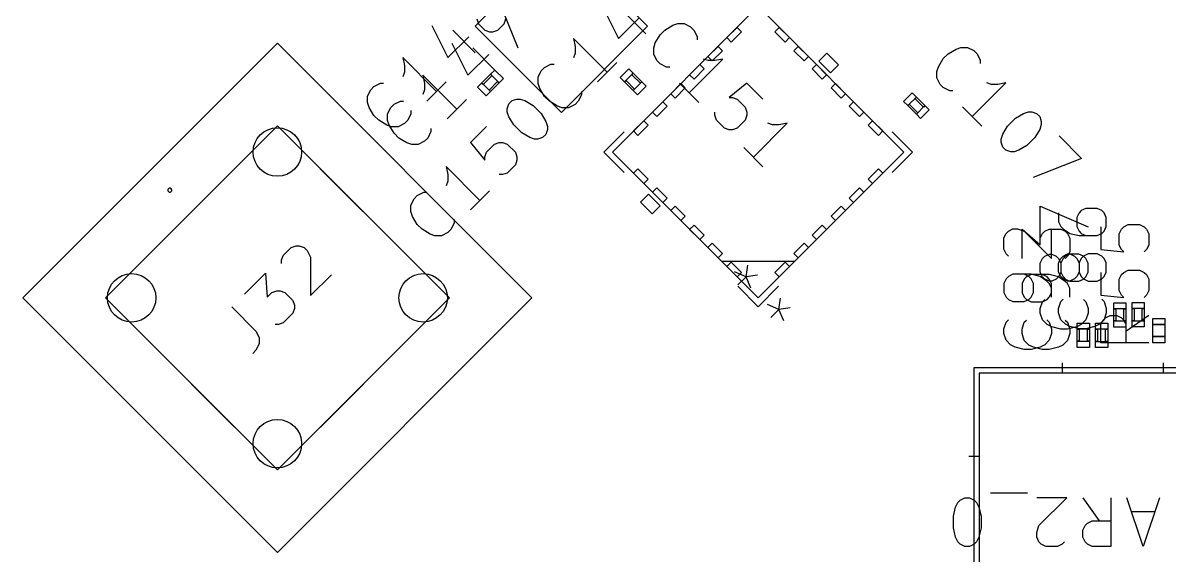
# Model space of a CAD drawing. Header units: millimetres. Extents: x -1 to 260, y -56 to 300.
# Drawn here: x 198.88 to 227.13, y 217.07 to 230.18 of the extents above; entities that cross this region are included whole.
import ezdxf

# ---------------------------------------------------------------- set-up
doc = ezdxf.new("R2010")
doc.units = ezdxf.units.MM
for name, color, linetype, true_color in [('Edge.Cuts', 254, 'CONTINUOUS', 0xd0d2cd), ('F.Fab', 9, 'CONTINUOUS', 0xafafaf), ('F.Silkscreen', 41, 'CONTINUOUS', 0xf2eda1)]:
    doc.layers.add(name, color=color, linetype=linetype, true_color=true_color)

msp = doc.modelspace()

# ---------------------------------------------------------------- linework, layer by layer
at = {"layer": 'Edge.Cuts'}
for centre in [(205.15, 227.002102), (201.557898, 223.41), (208.742102, 223.41), (205.15, 219.817898)]:
    msp.add_circle(centre, 0.5969, dxfattribs=at)
at = {"layer": 'F.Fab', "linetype": 'CONTINUOUS'}
for p, q in [((212.15, 232.22132), (210.02868, 230.1)), ((212.15, 232.22132), (214.27132, 230.1)), ((217, 230.592102), (213.407898, 227)), ((220.592102, 227), (217, 230.592102)), ((210.02868, 230.1), (212.15, 227.97868)), ((214.27132, 230.1), (212.15, 227.97868)), ((216.227698, 229.8198), (216.479145, 230.071248)), ((216.586908, 229.963485), (216.335461, 229.712037)), ((216.479145, 230.071248), (216.586908, 229.963485)), ((217.413092, 229.963485), (217.520855, 230.071248)), ((217.664539, 229.712037), (217.413092, 229.963485)), ((217.520855, 230.071248), (217.772302, 229.8198)), ((198.877963, 223.41), (205.15, 229.682037)), ((205.15, 229.682037), (211.422037, 223.41)), ((216.335461, 229.712037), (216.227698, 229.8198)), ((217.772302, 229.8198), (217.664539, 229.712037)), ((215.760725, 229.352827), (216.012172, 229.604274)), ((216.119935, 229.496511), (215.868488, 229.245064)), ((216.012172, 229.604274), (216.119935, 229.496511)), ((217.880065, 229.496511), (217.987828, 229.604274)), ((218.131512, 229.245064), (217.880065, 229.496511)), ((217.987828, 229.604274), (218.239275, 229.352827)), ((215.311712, 228.903814), (215.563159, 229.155261)), ((215.563159, 229.155261), (215.670922, 229.047498)), ((215.868488, 229.245064), (215.760725, 229.352827)), ((218.239275, 229.352827), (218.131512, 229.245064)), ((218.329078, 229.047498), (218.436841, 229.155261)), ((218.436841, 229.155261), (218.688288, 228.903814)), ((210.189677, 228.704328), (210.401809, 228.91646)), ((210.437164, 228.881105), (210.225032, 228.668973)), ((210.401809, 228.91646), (210.507875, 229.022526)), ((210.401809, 228.91646), (210.437164, 228.881105)), ((210.613941, 228.704328), (210.401809, 228.91646)), ((210.507875, 229.022526), (210.720007, 228.810394)), ((213.601802, 228.836066), (213.813934, 229.048198)), ((213.707868, 228.73), (213.601802, 228.836066)), ((213.92, 228.942132), (213.707868, 228.73)), ((213.813934, 229.048198), (213.92, 228.942132)), ((213.884645, 228.906777), (213.92, 228.942132)), ((214.096777, 228.694645), (213.884645, 228.906777)), ((213.92, 228.942132), (214.132132, 228.73)), ((215.419475, 228.796051), (215.311712, 228.903814)), ((215.670922, 229.047498), (215.419475, 228.796051)), ((218.580525, 228.796051), (218.329078, 229.047498)), ((218.688288, 228.903814), (218.580525, 228.796051)), ((210.083611, 228.598262), (210.189677, 228.704328)), ((210.295743, 228.38613), (210.083611, 228.598262)), ((210.189677, 228.704328), (210.401809, 228.492196)), ((210.225032, 228.668973), (210.189677, 228.704328)), ((210.366454, 228.527551), (210.578586, 228.739683)), ((210.613941, 228.704328), (210.401809, 228.492196)), ((210.578586, 228.739683), (210.613941, 228.704328)), ((210.720007, 228.810394), (210.613941, 228.704328)), ((213.707868, 228.73), (213.743223, 228.765355)), ((213.92, 228.517868), (213.707868, 228.73)), ((213.743223, 228.765355), (213.955355, 228.553223)), ((213.92, 228.517868), (214.132132, 228.73)), ((213.955355, 228.553223), (213.92, 228.517868)), ((214.238198, 228.623934), (214.026066, 228.411802)), ((214.132132, 228.73), (214.096777, 228.694645)), ((214.132132, 228.73), (214.238198, 228.623934)), ((214.844739, 228.436841), (215.096186, 228.688288)), ((215.203949, 228.580525), (214.952502, 228.329078)), ((215.096186, 228.688288), (215.203949, 228.580525)), ((218.796051, 228.580525), (218.903814, 228.688288)), ((219.047498, 228.329078), (218.796051, 228.580525)), ((218.903814, 228.688288), (219.155261, 228.436841)), ((210.401809, 228.492196), (210.295743, 228.38613)), ((210.401809, 228.492196), (210.366454, 228.527551)), ((214.026066, 228.411802), (213.92, 228.517868)), ((214.952502, 228.329078), (214.844739, 228.436841)), ((219.155261, 228.436841), (219.047498, 228.329078)), ((220.581383, 228.250322), (220.793515, 228.462454)), ((220.899581, 228.356388), (220.687449, 228.144256)), ((220.793515, 228.462454), (220.899581, 228.356388)), ((220.864226, 228.321033), (220.899581, 228.356388)), ((221.076358, 228.108901), (220.864226, 228.321033)), ((220.899581, 228.356388), (221.111713, 228.144256)), ((214.395726, 227.987828), (214.647173, 228.239275)), ((214.503489, 227.880065), (214.395726, 227.987828)), ((214.754936, 228.131512), (214.503489, 227.880065)), ((214.647173, 228.239275), (214.754936, 228.131512)), ((219.245064, 228.131512), (219.352827, 228.239275)), ((219.496511, 227.880065), (219.245064, 228.131512)), ((219.352827, 228.239275), (219.604274, 227.987828)), ((219.604274, 227.987828), (219.496511, 227.880065)), ((220.687449, 228.144256), (220.581383, 228.250322)), ((220.687449, 228.144256), (220.722804, 228.179611)), ((220.899581, 227.932124), (220.687449, 228.144256)), ((220.722804, 228.179611), (220.934936, 227.967479)), ((220.899581, 227.932124), (221.111713, 228.144256)), ((221.217779, 228.03819), (221.005647, 227.826058)), ((221.111713, 228.144256), (221.076358, 228.108901)), ((221.111713, 228.144256), (221.217779, 228.03819)), ((213.928752, 227.520855), (214.1802, 227.772302)), ((214.1802, 227.772302), (214.287963, 227.664539)), ((219.712037, 227.664539), (219.8198, 227.772302)), ((219.8198, 227.772302), (220.071248, 227.520855)), ((220.934936, 227.967479), (220.899581, 227.932124)), ((221.005647, 227.826058), (220.899581, 227.932124)), ((200.911602, 223.41), (205.15, 227.648398)), ((205.15, 227.648398), (209.388398, 223.41)), ((214.036515, 227.413092), (213.928752, 227.520855)), ((214.287963, 227.664539), (214.036515, 227.413092)), ((219.963485, 227.413092), (219.712037, 227.664539)), ((220.071248, 227.520855), (219.963485, 227.413092)), ((213.407898, 227), (217, 223.407898)), ((217, 223.407898), (220.592102, 227)), ((213.928752, 226.479145), (214.036515, 226.586908)), ((214.036515, 226.586908), (214.287963, 226.335461)), ((219.712037, 226.335461), (219.963485, 226.586908)), ((219.963485, 226.586908), (220.071248, 226.479145)), ((214.1802, 226.227698), (213.928752, 226.479145)), ((214.287963, 226.335461), (214.1802, 226.227698)), ((219.8198, 226.227698), (219.712037, 226.335461)), ((220.071248, 226.479145), (219.8198, 226.227698)), ((214.395726, 226.012172), (214.503489, 226.119935)), ((214.647173, 225.760725), (214.395726, 226.012172)), ((214.503489, 226.119935), (214.754936, 225.868488)), ((219.245064, 225.868488), (219.496511, 226.119935)), ((219.604274, 226.012172), (219.352827, 225.760725)), ((219.496511, 226.119935), (219.604274, 226.012172)), ((214.754936, 225.868488), (214.647173, 225.760725)), ((219.352827, 225.760725), (219.245064, 225.868488)), ((214.844739, 225.563159), (214.952502, 225.670922)), ((215.096186, 225.311712), (214.844739, 225.563159)), ((214.952502, 225.670922), (215.203949, 225.419475)), ((218.796051, 225.419475), (219.047498, 225.670922)), ((219.155261, 225.563159), (218.903814, 225.311712)), ((219.047498, 225.670922), (219.155261, 225.563159)), ((215.203949, 225.419475), (215.096186, 225.311712)), ((215.311712, 225.096186), (215.419475, 225.203949)), ((215.419475, 225.203949), (215.670922, 224.952502)), ((218.329078, 224.952502), (218.580525, 225.203949)), ((218.580525, 225.203949), (218.688288, 225.096186)), ((218.903814, 225.311712), (218.796051, 225.419475)), ((215.563159, 224.844739), (215.311712, 225.096186)), ((215.670922, 224.952502), (215.563159, 224.844739)), ((218.436841, 224.844739), (218.329078, 224.952502)), ((218.688288, 225.096186), (218.436841, 224.844739)), ((215.760725, 224.647173), (215.868488, 224.754936)), ((216.012172, 224.395726), (215.760725, 224.647173)), ((215.868488, 224.754936), (216.119935, 224.503489)), ((217.880065, 224.503489), (218.131512, 224.754936)), ((218.239275, 224.647173), (217.987828, 224.395726)), ((218.131512, 224.754936), (218.239275, 224.647173)), ((216.119935, 224.503489), (216.012172, 224.395726)), ((217.987828, 224.395726), (217.880065, 224.503489)), ((217.898026, 224.305923), (216.101974, 224.305923)), ((216.227698, 224.1802), (216.335461, 224.287963)), ((216.479145, 223.928752), (216.227698, 224.1802)), ((216.335461, 224.287963), (216.586908, 224.036515)), ((216.701929, 223.931643), (216.420548, 224.052235)), ((216.586908, 224.036515), (216.479145, 223.928752)), ((216.701929, 223.931643), (216.742126, 224.213025)), ((217.413092, 224.036515), (217.664539, 224.287963)), ((217.520855, 223.928752), (217.413092, 224.036515)), ((217.772302, 224.1802), (217.520855, 223.928752)), ((217.664539, 224.287963), (217.772302, 224.1802)), ((216.500942, 223.730657), (216.701929, 223.931643)), ((216.98331, 223.971841), (216.701929, 223.931643)), ((216.822521, 223.650262), (216.701929, 223.931643)), ((205.15, 217.137963), (198.877963, 223.41)), ((205.15, 219.171602), (200.911602, 223.41)), ((209.388398, 223.41), (205.15, 219.171602)), ((211.422037, 223.41), (205.15, 217.137963)), ((225.765, 223.14), (225.765, 223.29)), ((225.765, 223.29), (226.065, 223.29)), ((226.065, 223.29), (226.065, 223.14)), ((226.215, 223.145), (226.215, 223.295)), ((226.215, 223.295), (226.515, 223.295)), ((226.515, 223.295), (226.515, 223.145)), ((225.765, 222.84), (225.765, 223.14)), ((225.765, 223.14), (225.815, 223.14)), ((226.065, 223.14), (225.765, 223.14)), ((225.815, 223.14), (225.815, 222.84)), ((226.015, 222.84), (226.015, 223.14)), ((226.015, 223.14), (226.065, 223.14)), ((226.065, 223.14), (226.065, 222.84)), ((226.215, 222.845), (226.215, 223.145)), ((226.215, 223.145), (226.265, 223.145)), ((226.515, 223.145), (226.215, 223.145)), ((226.265, 223.145), (226.265, 222.845)), ((226.465, 222.845), (226.465, 223.145)), ((226.465, 223.145), (226.515, 223.145)), ((226.515, 223.145), (226.515, 222.845)), ((226.725, 222.755), (226.725, 222.905)), ((226.725, 222.905), (227.025, 222.905)), ((227.025, 222.905), (227.025, 222.755)), ((224.865, 222.64), (224.865, 222.79)), ((224.865, 222.79), (225.165, 222.79)), ((224.865, 222.34), (224.865, 222.64)), ((224.865, 222.64), (224.915, 222.64)), ((225.165, 222.64), (224.865, 222.64)), ((224.915, 222.64), (224.915, 222.34)), ((225.115, 222.34), (225.115, 222.64)), ((225.115, 222.64), (225.165, 222.64)), ((225.165, 222.79), (225.165, 222.64)), ((225.165, 222.64), (225.165, 222.34)), ((225.315, 222.635), (225.315, 222.785)), ((225.315, 222.785), (225.615, 222.785)), ((225.315, 222.335), (225.315, 222.635)), ((225.315, 222.635), (225.365, 222.635)), ((225.615, 222.635), (225.315, 222.635)), ((225.365, 222.635), (225.365, 222.335)), ((225.565, 222.335), (225.565, 222.635)), ((225.565, 222.635), (225.615, 222.635)), ((225.615, 222.785), (225.615, 222.635)), ((225.615, 222.635), (225.615, 222.335)), ((225.815, 222.84), (225.765, 222.84)), ((225.765, 222.69), (225.765, 222.84)), ((225.765, 222.84), (226.065, 222.84)), ((226.065, 222.69), (225.765, 222.69)), ((226.065, 222.84), (226.015, 222.84)), ((226.065, 222.84), (226.065, 222.69)), ((226.265, 222.845), (226.215, 222.845)), ((226.215, 222.695), (226.215, 222.845)), ((226.215, 222.845), (226.515, 222.845)), ((226.515, 222.695), (226.215, 222.695)), ((226.515, 222.845), (226.465, 222.845)), ((226.515, 222.845), (226.515, 222.695)), ((227.025, 222.755), (226.725, 222.755)), ((224.915, 222.34), (224.865, 222.34)), ((224.865, 222.19), (224.865, 222.34)), ((224.865, 222.34), (225.165, 222.34)), ((225.165, 222.34), (225.115, 222.34)), ((225.165, 222.34), (225.165, 222.19)), ((225.365, 222.335), (225.315, 222.335)), ((225.315, 222.185), (225.315, 222.335)), ((225.315, 222.335), (225.615, 222.335)), ((225.615, 222.335), (225.565, 222.335)), ((225.615, 222.335), (225.615, 222.185)), ((226.725, 222.305), (226.725, 222.455)), ((226.725, 222.455), (227.025, 222.455)), ((227.025, 222.455), (227.025, 222.305)), ((225.165, 222.19), (224.865, 222.19)), ((225.615, 222.185), (225.315, 222.185)), ((227.025, 222.305), (226.725, 222.305)), ((222.444, 221.556), (222.444, 214.444)), ((229.556, 221.556), (222.444, 221.556))]:
    msp.add_line(p, q, dxfattribs=at)
at = {"layer": 'F.Fab'}
for centre in [(205.15, 227.002102), (201.557898, 223.41), (208.742102, 223.41), (205.15, 219.817898)]:
    msp.add_circle(centre, 0.5969, dxfattribs=at)
at = {"layer": 'F.Silkscreen', "linetype": 'CONTINUOUS'}
for p, q in [((210.59962, 230.753641), (211.075009, 229.565168)), ((213.160962, 230.590083), (213.557119, 229.797768)), ((210.065235, 230.279299), (210.104851, 230.160452)), ((210.738703, 230.160452), (210.778319, 230.279299)), ((213.557119, 229.797768), (214.072124, 230.312773)), ((213.675967, 230.471236), (214.230587, 229.916615)), ((208.955994, 230.120836), (209.352151, 229.328521)), ((209.470999, 230.001989), (210.025619, 229.447368)), ((210.104851, 230.160452), (210.263314, 230.001989)), ((210.263314, 230.001989), (210.382161, 229.962373)), ((210.382161, 229.962373), (210.461393, 229.962373)), ((210.461393, 229.962373), (210.58024, 230.001989)), ((210.58024, 230.001989), (210.738703, 230.160452)), ((214.583736, 229.887873), (214.702584, 230.00672)), ((214.702584, 230.00672), (214.900662, 230.125567)), ((214.900662, 230.125567), (215.01951, 230.165183)), ((215.01951, 230.165183), (215.177973, 230.165183)), ((215.177973, 230.165183), (215.336436, 230.085951)), ((215.336436, 230.085951), (215.415667, 230.00672)), ((215.415667, 230.00672), (215.494899, 229.848257)), ((209.352151, 229.328521), (209.867156, 229.843526)), ((209.450763, 229.684015), (209.84692, 228.8917)), ((213.279809, 228.965837), (212.447878, 229.797768)), ((212.447878, 229.797768), (212.487494, 229.599689)), ((214.425273, 229.570947), (214.464889, 229.689794)), ((214.464889, 229.689794), (214.583736, 229.887873)), ((215.494899, 229.848257), (215.494899, 229.769025)), ((209.84692, 228.8917), (210.361925, 229.406705)), ((209.965768, 229.565168), (210.520388, 229.010547)), ((212.487494, 229.441226), (212.447878, 229.322379)), ((212.487494, 229.599689), (212.487494, 229.441226)), ((214.425273, 229.412484), (214.425273, 229.570947)), ((214.504505, 229.254021), (214.425273, 229.412484)), ((218.494399, 229.241387), (218.691965, 229.438953)), ((218.691965, 229.438953), (218.979333, 229.151585)), ((221.563317, 229.302127), (221.682165, 229.420974)), ((221.682165, 229.420974), (221.880243, 229.539821)), ((221.880243, 229.539821), (221.999091, 229.579437)), ((221.999091, 229.579437), (222.157554, 229.579437)), ((222.157554, 229.579437), (222.316017, 229.500205)), ((222.316017, 229.500205), (222.395248, 229.420974)), ((222.395248, 229.420974), (222.47448, 229.262511)), ((209.074841, 228.49659), (208.24291, 229.328521)), ((208.24291, 229.328521), (208.282526, 229.130442)), ((208.282526, 229.130442), (208.282526, 228.971979)), ((211.734794, 229.084684), (211.893257, 229.163916)), ((211.893257, 229.163916), (211.972489, 229.163916)), ((213.517503, 229.203532), (213.042114, 228.728142)), ((214.583736, 229.174789), (214.504505, 229.254021)), ((214.742199, 229.095558), (214.583736, 229.174789)), ((215.29682, 228.461705), (216.128751, 229.293636)), ((215.772209, 229.254021), (215.653362, 229.293636)), ((215.930672, 229.254021), (215.772209, 229.254021)), ((216.128751, 229.293636), (215.930672, 229.254021)), ((218.781768, 228.954019), (218.494399, 229.241387)), ((218.979333, 229.151585), (218.781768, 228.954019)), ((221.44447, 229.104048), (221.563317, 229.302127)), ((222.47448, 229.262511), (222.47448, 229.183279)), ((208.282526, 228.971979), (208.24291, 228.853132)), ((209.56961, 228.059769), (208.737679, 228.8917)), ((208.737679, 228.8917), (208.777295, 228.693621)), ((211.576331, 228.84699), (211.655563, 229.005453)), ((211.576331, 228.688527), (211.576331, 228.84699)), ((211.655563, 229.005453), (211.734794, 229.084684)), ((214.821431, 229.095558), (214.742199, 229.095558)), ((221.404854, 228.985201), (221.44447, 229.104048)), ((221.404854, 228.826738), (221.404854, 228.985201)), ((207.450595, 228.536206), (207.529826, 228.615437)), ((207.529826, 228.615437), (207.688289, 228.694669)), ((207.688289, 228.694669), (207.767521, 228.694669)), ((208.777295, 228.693621), (208.777295, 228.535158)), ((209.312535, 228.734285), (208.837146, 228.258895)), ((211.615947, 228.569679), (211.576331, 228.688527)), ((211.734794, 228.371601), (211.615947, 228.569679)), ((215.534515, 228.224011), (215.059125, 228.6994)), ((216.722987, 228.6994), (216.287214, 228.342858)), ((217.119145, 228.303242), (216.722987, 228.6994)), ((221.484086, 228.668275), (221.404854, 228.826738)), ((221.563317, 228.589043), (221.484086, 228.668275)), ((221.72178, 228.509812), (221.563317, 228.589043)), ((222.276401, 227.875959), (223.108332, 228.70789)), ((222.75179, 228.668275), (222.632943, 228.70789)), ((222.910253, 228.668275), (222.75179, 228.668275)), ((223.108332, 228.70789), (222.910253, 228.668275)), ((207.371363, 228.377743), (207.450595, 228.536206)), ((207.371363, 228.21928), (207.371363, 228.377743)), ((208.777295, 228.535158), (208.737679, 228.416311)), ((209.807304, 228.297464), (209.331915, 227.822074)), ((210.856759, 228.188893), (210.93599, 228.268124)), ((210.93599, 228.268124), (211.054838, 228.30774)), ((211.054838, 228.30774), (211.134069, 228.30774)), ((211.134069, 228.30774), (211.252916, 228.268124)), ((211.252916, 228.268124), (211.450995, 228.149277)), ((211.853642, 228.252753), (211.734794, 228.371601)), ((212.645957, 228.411216), (212.566725, 228.252753)), ((212.645957, 228.490448), (212.645957, 228.411216)), ((216.287214, 228.342858), (216.366446, 228.342858)), ((216.366446, 228.342858), (216.485293, 228.303242)), ((216.485293, 228.303242), (216.683372, 228.105163)), ((221.801012, 228.509812), (221.72178, 228.509812)), ((207.410979, 228.100432), (207.371363, 228.21928)), ((207.529826, 227.902354), (207.410979, 228.100432)), ((207.866132, 227.940922), (207.945364, 228.099385)), ((207.945364, 228.099385), (208.024595, 228.178616)), ((208.024595, 228.178616), (208.183058, 228.257848)), ((208.183058, 228.257848), (208.26229, 228.257848)), ((208.440989, 228.021201), (208.440989, 227.941969)), ((210.817143, 228.070045), (210.856759, 228.188893)), ((210.817143, 227.990814), (210.817143, 228.070045)), ((210.856759, 227.871967), (210.817143, 227.990814)), ((211.450995, 228.149277), (211.649074, 227.951198)), ((212.05172, 228.133906), (211.853642, 228.252753)), ((212.170568, 228.09429), (212.05172, 228.133906)), ((212.329031, 228.09429), (212.170568, 228.09429)), ((212.487494, 228.173522), (212.329031, 228.09429)), ((212.566725, 228.252753), (212.487494, 228.173522)), ((215.930672, 227.907085), (215.930672, 227.986316)), ((216.683372, 228.105163), (216.722987, 227.986316)), ((216.722987, 227.986316), (216.722987, 227.907085)), ((222.514096, 227.638265), (222.038706, 228.113654)), ((223.544105, 227.955191), (223.662953, 227.994807)), ((223.662953, 227.994807), (223.742184, 227.994807)), ((223.742184, 227.994807), (223.861031, 227.955191)), ((207.648674, 227.783506), (207.529826, 227.902354)), ((207.846752, 227.664659), (207.648674, 227.783506)), ((207.866132, 227.782459), (207.866132, 227.940922)), ((207.905748, 227.663611), (207.866132, 227.782459)), ((208.282526, 227.704275), (208.124063, 227.625043)), ((208.361757, 227.783506), (208.282526, 227.704275)), ((208.440989, 227.941969), (208.361757, 227.783506)), ((210.975606, 227.673888), (210.856759, 227.871967)), ((211.649074, 227.951198), (211.767921, 227.753119)), ((211.767921, 227.753119), (211.807537, 227.634272)), ((215.970288, 227.788237), (215.930672, 227.907085)), ((216.168367, 227.590159), (215.970288, 227.788237)), ((216.683372, 227.788237), (216.485293, 227.590159)), ((216.722987, 227.907085), (216.683372, 227.788237)), ((216.881451, 226.877075), (217.713382, 227.709006)), ((217.35684, 227.66939), (217.237992, 227.709006)), ((217.713382, 227.709006), (217.515303, 227.66939)), ((223.147948, 227.638265), (223.346027, 227.836344)), ((223.346027, 227.836344), (223.544105, 227.955191)), ((223.861031, 227.955191), (223.940263, 227.875959)), ((223.940263, 227.875959), (223.979879, 227.757112)), ((223.979879, 227.757112), (223.979879, 227.67788)), ((207.9656, 227.625043), (207.846752, 227.664659)), ((208.024595, 227.465533), (207.905748, 227.663611)), ((208.124063, 227.625043), (207.9656, 227.625043)), ((208.143443, 227.346685), (208.024595, 227.465533)), ((208.935758, 227.505148), (208.856526, 227.346685)), ((208.935758, 227.58438), (208.935758, 227.505148)), ((210.302138, 227.634272), (209.90598, 227.238114)), ((211.173685, 227.475809), (210.975606, 227.673888)), ((211.371764, 227.356962), (211.173685, 227.475809)), ((211.767921, 227.436193), (211.68869, 227.356962)), ((211.807537, 227.555041), (211.767921, 227.436193)), ((211.807537, 227.634272), (211.807537, 227.555041)), ((213.695266, 227.502894), (213.192371, 227)), ((216.287214, 227.550543), (216.168367, 227.590159)), ((216.366446, 227.550543), (216.287214, 227.550543)), ((216.485293, 227.590159), (216.366446, 227.550543)), ((217.515303, 227.66939), (217.35684, 227.66939)), ((220.807629, 227), (220.304734, 227.502894)), ((222.989485, 227.321339), (223.029101, 227.440186)), ((223.029101, 227.440186), (223.147948, 227.638265)), ((223.940263, 227.559033), (223.821416, 227.360954)), ((223.979879, 227.67788), (223.940263, 227.559033)), ((208.341521, 227.227838), (208.143443, 227.346685)), ((208.460369, 227.188222), (208.341521, 227.227838)), ((208.618832, 227.188222), (208.460369, 227.188222)), ((208.777295, 227.267454), (208.618832, 227.188222)), ((208.856526, 227.346685), (208.777295, 227.267454)), ((209.90598, 227.238114), (210.262522, 226.802341)), ((210.302138, 227.00042), (210.500217, 227.198499)), ((210.500217, 227.198499), (210.619064, 227.238114)), ((210.619064, 227.238114), (210.698296, 227.238114)), ((210.698296, 227.238114), (210.817143, 227.198499)), ((210.817143, 227.198499), (211.015222, 227.00042)), ((211.490611, 227.317346), (211.371764, 227.356962)), ((211.569842, 227.317346), (211.490611, 227.317346)), ((211.68869, 227.356962), (211.569842, 227.317346)), ((222.989485, 227.242107), (222.989485, 227.321339)), ((223.029101, 227.12326), (222.989485, 227.242107)), ((223.623337, 227.162876), (223.425258, 227.044028)), ((223.821416, 227.360954), (223.623337, 227.162876)), ((224.415652, 227.40057), (224.970273, 226.845949)), ((210.262522, 226.881573), (210.302138, 227.00042)), ((210.262522, 226.802341), (210.262522, 226.881573)), ((211.015222, 227.00042), (211.054837, 226.881573)), ((211.054837, 226.881573), (211.054837, 226.802341)), ((213.192371, 227), (213.695266, 226.497106)), ((217.119145, 226.63938), (216.643756, 227.114769)), ((220.304734, 226.497106), (220.807629, 227)), ((223.108332, 227.044028), (223.029101, 227.12326)), ((223.227179, 227.004413), (223.108332, 227.044028)), ((223.306411, 227.004413), (223.227179, 227.004413)), ((223.425258, 227.044028), (223.306411, 227.004413)), ((201.970141, 224.468539), (204.091461, 226.589859)), ((206.208539, 226.589859), (208.329859, 224.468539)), ((210.143675, 225.811947), (209.311744, 226.643878)), ((209.311744, 226.643878), (209.35136, 226.445799)), ((211.015222, 226.683494), (210.817143, 226.485415)), ((211.054837, 226.802341), (211.015222, 226.683494)), ((224.970273, 226.845949), (223.7818, 226.37056)), ((209.35136, 226.445799), (209.35136, 226.287336)), ((210.698296, 226.445799), (210.619064, 226.445799)), ((210.817143, 226.485415), (210.698296, 226.445799)), ((208.59866, 225.930794), (208.757123, 226.010026)), ((208.757123, 226.010026), (208.836355, 226.010026)), ((209.35136, 226.287336), (209.311744, 226.168489)), ((210.381369, 226.049642), (209.90598, 225.574252)), ((208.440197, 225.6931), (208.519429, 225.851563)), ((208.519429, 225.851563), (208.59866, 225.930794)), ((214.101428, 225.767654), (214.298994, 225.96522)), ((214.388796, 225.480286), (214.101428, 225.767654)), ((214.298994, 225.96522), (214.586362, 225.677852)), ((208.440197, 225.534637), (208.440197, 225.6931)), ((208.479813, 225.415789), (208.440197, 225.534637)), ((214.586362, 225.677852), (214.388796, 225.480286)), ((223.954627, 224.8816), (223.954627, 225.665952)), ((223.954627, 225.665952), (225.131155, 225.161726)), ((224.404627, 225.502877), (224.404627, 225.278776)), ((224.908853, 225.502877), (224.852828, 225.390826)), ((224.964878, 225.558902), (224.908853, 225.502877)), ((225.076928, 225.614927), (224.964878, 225.558902)), ((225.357054, 225.614927), (225.076928, 225.614927)), ((225.469104, 225.558902), (225.357054, 225.614927)), ((225.52513, 225.502877), (225.469104, 225.558902)), ((225.581155, 225.390826), (225.52513, 225.502877)), ((208.59866, 225.217711), (208.479813, 225.415789)), ((208.717508, 225.098863), (208.59866, 225.217711)), ((209.509823, 225.257326), (209.430591, 225.098863)), ((209.509823, 225.336558), (209.509823, 225.257326)), ((224.404627, 225.278776), (224.460652, 225.166726)), ((224.460652, 225.166726), (224.516677, 225.110701)), ((224.852828, 225.390826), (224.852828, 225.166726)), ((224.852828, 225.166726), (224.908853, 225.054675)), ((225.449627, 225.158902), (225.449627, 224.59865)), ((225.52513, 225.054675), (225.581155, 225.166726)), ((225.581155, 225.166726), (225.581155, 225.390826)), ((225.953853, 225.102877), (226.009878, 225.158902)), ((226.009878, 225.158902), (226.121928, 225.214927)), ((226.121928, 225.214927), (226.402054, 225.214927)), ((226.402054, 225.214927), (226.514104, 225.158902)), ((226.514104, 225.158902), (226.57013, 225.102877)), ((208.915586, 224.980016), (208.717508, 225.098863)), ((209.034434, 224.9404), (208.915586, 224.980016)), ((209.192897, 224.9404), (209.034434, 224.9404)), ((209.35136, 225.019632), (209.192897, 224.9404)), ((209.430591, 225.098863), (209.35136, 225.019632)), ((223.054627, 224.885826), (223.110652, 224.997877)), ((223.054627, 224.605701), (223.054627, 224.885826)), ((223.110652, 224.997877), (223.166677, 225.053902)), ((223.166677, 225.053902), (223.278727, 225.109927)), ((223.278727, 225.109927), (223.390778, 225.109927)), ((223.390778, 225.109927), (223.558853, 225.053902)), ((223.504627, 224.3766), (223.504627, 225.104927)), ((223.504627, 225.104927), (223.952828, 224.712751)), ((223.558853, 225.053902), (224.231155, 224.3816)), ((223.952828, 224.880826), (224.008853, 224.992877)), ((223.952828, 224.712751), (223.952828, 224.880826)), ((224.008853, 224.992877), (224.064878, 225.048902)), ((224.064878, 225.048902), (224.176928, 225.104927)), ((224.176928, 225.104927), (224.457054, 225.104927)), ((224.231155, 224.3816), (224.231155, 225.109927)), ((224.457054, 225.104927), (224.569104, 225.048902)), ((224.516677, 225.110701), (224.684752, 224.99865)), ((224.569104, 225.048902), (224.62513, 224.992877)), ((224.62513, 224.992877), (224.681155, 224.880826)), ((224.681155, 224.880826), (224.681155, 224.544675)), ((224.684752, 224.99865), (224.908853, 224.942625)), ((224.908853, 225.054675), (224.964878, 224.99865)), ((224.908853, 224.942625), (225.357054, 224.942625)), ((224.964878, 224.99865), (225.076928, 224.942625)), ((225.357054, 224.942625), (225.469104, 224.99865)), ((225.469104, 224.99865), (225.52513, 225.054675)), ((225.897828, 224.990826), (225.953853, 225.102877)), ((225.897828, 224.710701), (225.897828, 224.990826)), ((226.57013, 225.102877), (226.626155, 224.990826)), ((226.626155, 224.990826), (226.626155, 224.710701)), ((205.293735, 224.454736), (205.491814, 224.652815)), ((205.491814, 224.652815), (205.610661, 224.692431)), ((205.610661, 224.692431), (205.689893, 224.692431)), ((205.689893, 224.692431), (205.80874, 224.652815)), ((205.80874, 224.652815), (205.887972, 224.573584)), ((223.110652, 224.49365), (223.054627, 224.605701)), ((225.449627, 224.59865), (226.009878, 224.542625)), ((225.953853, 224.59865), (225.897828, 224.710701)), ((226.009878, 224.542625), (225.953853, 224.59865)), ((226.57013, 224.59865), (226.514104, 224.542625)), ((226.626155, 224.710701), (226.57013, 224.59865)), ((205.25412, 224.335889), (205.293735, 224.454736)), ((205.25412, 224.256657), (205.25412, 224.335889)), ((205.887972, 224.573584), (205.967203, 224.41512)), ((205.967203, 224.41512), (205.967203, 223.464342)), ((223.166677, 224.437625), (223.110652, 224.49365)), ((223.954627, 224.265323), (224.010652, 224.377374)), ((224.010652, 224.377374), (224.066677, 224.433399)), ((224.066677, 224.433399), (224.178727, 224.489424)), ((224.178727, 224.489424), (224.234752, 224.489424)), ((224.234752, 224.489424), (224.346803, 224.433399)), ((224.346803, 224.433399), (224.402828, 224.377374)), ((224.402828, 224.377374), (224.458853, 224.265323)), ((224.404627, 224.270323), (224.460652, 224.382374)), ((224.514878, 224.377374), (224.458853, 224.265323)), ((224.460652, 224.382374), (224.516677, 224.438399)), ((224.570903, 224.433399), (224.514878, 224.377374)), ((224.516677, 224.438399), (224.628727, 224.494424)), ((224.62513, 224.432625), (224.569104, 224.3766)), ((224.682954, 224.489424), (224.570903, 224.433399)), ((224.681155, 224.544675), (224.62513, 224.432625)), ((224.628727, 224.494424), (224.684752, 224.494424)), ((224.907054, 224.489424), (224.682954, 224.489424)), ((224.684752, 224.494424), (224.796803, 224.438399)), ((224.796803, 224.438399), (224.852828, 224.382374)), ((224.852828, 224.382374), (224.908853, 224.270323)), ((225.019104, 224.433399), (224.907054, 224.489424)), ((224.964878, 224.382374), (224.908853, 224.270323)), ((225.020903, 224.438399), (224.964878, 224.382374)), ((225.07513, 224.377374), (225.019104, 224.433399)), ((225.132954, 224.494424), (225.020903, 224.438399)), ((225.131155, 224.265323), (225.07513, 224.377374)), ((225.357054, 224.494424), (225.132954, 224.494424)), ((225.469104, 224.438399), (225.357054, 224.494424)), ((225.52513, 224.382374), (225.469104, 224.438399)), ((225.581155, 224.270323), (225.52513, 224.382374)), ((223.954627, 224.041223), (223.954627, 224.265323)), ((224.010652, 223.929172), (223.954627, 224.041223)), ((224.458853, 224.041223), (224.402828, 223.929172)), ((224.404627, 224.046223), (224.404627, 224.270323)), ((224.460652, 223.934172), (224.404627, 224.046223)), ((224.458853, 224.265323), (224.458853, 224.041223)), ((224.458853, 224.041223), (224.514878, 223.929172)), ((224.908853, 224.046223), (224.852828, 223.934172)), ((224.908853, 224.270323), (224.908853, 224.046223)), ((224.908853, 224.046223), (224.964878, 223.934172)), ((225.07513, 223.929172), (225.131155, 224.041223)), ((225.131155, 224.041223), (225.131155, 224.265323)), ((225.449627, 224.038399), (225.449627, 223.478147)), ((225.52513, 223.934172), (225.581155, 224.046223)), ((225.581155, 224.046223), (225.581155, 224.270323)), ((225.953853, 223.982374), (226.009878, 224.038399)), ((226.009878, 224.038399), (226.121928, 224.094424)), ((226.121928, 224.094424), (226.402054, 224.094424)), ((226.402054, 224.094424), (226.514104, 224.038399)), ((226.514104, 224.038399), (226.57013, 223.982374)), ((204.342957, 223.503958), (204.857962, 224.018963)), ((204.857962, 224.018963), (204.897578, 223.424726)), ((205.967203, 223.464342), (206.482208, 223.979347)), ((223.110652, 223.877374), (223.054627, 223.765323)), ((223.054627, 223.765323), (223.054627, 223.541223)), ((223.166677, 223.933399), (223.110652, 223.877374)), ((223.278727, 223.989424), (223.166677, 223.933399)), ((223.726928, 223.989424), (223.278727, 223.989424)), ((223.560652, 223.872374), (223.504627, 223.760323)), ((223.504627, 223.760323), (223.504627, 223.536223)), ((223.670903, 223.933399), (223.558853, 223.989424)), ((223.616677, 223.928399), (223.560652, 223.872374)), ((223.728727, 223.984424), (223.616677, 223.928399)), ((223.726928, 223.877374), (223.670903, 223.933399)), ((223.951029, 223.933399), (223.726928, 223.989424)), ((223.782954, 223.765323), (223.726928, 223.877374)), ((224.176928, 223.984424), (223.728727, 223.984424)), ((223.782954, 223.541223), (223.782954, 223.765323)), ((224.119104, 223.821348), (223.951029, 223.933399)), ((224.120903, 223.928399), (224.008853, 223.984424)), ((224.066677, 223.873147), (224.010652, 223.929172)), ((224.178727, 223.817122), (224.066677, 223.873147)), ((224.17513, 223.765323), (224.119104, 223.821348)), ((224.176928, 223.872374), (224.120903, 223.928399)), ((224.231155, 223.653273), (224.17513, 223.765323)), ((224.401029, 223.928399), (224.176928, 223.984424)), ((224.232954, 223.760323), (224.176928, 223.872374)), ((224.234752, 223.817122), (224.178727, 223.817122)), ((224.232954, 223.536223), (224.232954, 223.760323)), ((224.346803, 223.873147), (224.234752, 223.817122)), ((224.402828, 223.929172), (224.346803, 223.873147)), ((224.569104, 223.816348), (224.401029, 223.928399)), ((224.516677, 223.878147), (224.460652, 223.934172)), ((224.514878, 223.929172), (224.570903, 223.873147)), ((224.628727, 223.822122), (224.516677, 223.878147)), ((224.62513, 223.760323), (224.569104, 223.816348)), ((224.570903, 223.873147), (224.682954, 223.817122)), ((224.681155, 223.648273), (224.62513, 223.760323)), ((224.684752, 223.822122), (224.628727, 223.822122)), ((224.682954, 223.817122), (224.907054, 223.817122)), ((224.796803, 223.878147), (224.684752, 223.822122)), ((224.852828, 223.934172), (224.796803, 223.878147)), ((224.907054, 223.817122), (225.019104, 223.873147)), ((224.964878, 223.934172), (225.020903, 223.878147)), ((225.019104, 223.873147), (225.07513, 223.929172)), ((225.020903, 223.878147), (225.132954, 223.822122)), ((225.132954, 223.822122), (225.357054, 223.822122)), ((225.357054, 223.822122), (225.469104, 223.878147)), ((225.469104, 223.878147), (225.52513, 223.934172)), ((225.897828, 223.870323), (225.953853, 223.982374)), ((225.897828, 223.590198), (225.897828, 223.870323)), ((226.57013, 223.982374), (226.626155, 223.870323)), ((226.626155, 223.870323), (226.626155, 223.590198)), ((204.897578, 223.424726), (205.016425, 223.543574)), ((205.016425, 223.543574), (205.135272, 223.583189)), ((205.135272, 223.583189), (205.214504, 223.583189)), ((205.214504, 223.583189), (205.333351, 223.543574)), ((205.333351, 223.543574), (205.53143, 223.345495)), ((216.497106, 223.695266), (217, 223.192371)), ((217, 223.192371), (217.502894, 223.695266)), ((223.054627, 223.541223), (223.110652, 223.429172)), ((223.504627, 223.536223), (223.560652, 223.424172)), ((223.726928, 223.429172), (223.782954, 223.541223)), ((224.176928, 223.424172), (224.232954, 223.536223)), ((224.231155, 223.429172), (224.231155, 223.653273)), ((224.681155, 223.424172), (224.681155, 223.648273)), ((225.449627, 223.478147), (226.009878, 223.422122)), ((225.953853, 223.478147), (225.897828, 223.590198)), ((226.009878, 223.422122), (225.953853, 223.478147)), ((226.57013, 223.478147), (226.514104, 223.422122)), ((226.626155, 223.590198), (226.57013, 223.478147)), ((204.026031, 223.187032), (204.620268, 222.592796)), ((205.53143, 223.345495), (205.571046, 223.226648)), ((205.571046, 223.226648), (205.571046, 223.147416)), ((217.510152, 223.12342), (217.228771, 223.244012)), ((217.510152, 223.12342), (217.550349, 223.404802)), ((223.110652, 223.429172), (223.166677, 223.373147)), ((223.166677, 223.373147), (223.278727, 223.317122)), ((223.278727, 223.317122), (223.558853, 223.317122)), ((223.558853, 223.317122), (223.670903, 223.373147)), ((223.560652, 223.424172), (223.616677, 223.368147)), ((223.616677, 223.368147), (223.728727, 223.312122)), ((223.670903, 223.373147), (223.726928, 223.429172)), ((223.728727, 223.312122), (224.008853, 223.312122)), ((223.954627, 223.14482), (224.010652, 223.312896)), ((224.008853, 223.312122), (224.120903, 223.368147)), ((224.010652, 223.312896), (224.066677, 223.368921)), ((224.120903, 223.368147), (224.176928, 223.424172)), ((224.404627, 223.14982), (224.460652, 223.317896)), ((224.460652, 223.317896), (224.516677, 223.373921)), ((225.019104, 223.368921), (225.07513, 223.312896)), ((225.07513, 223.312896), (225.131155, 223.14482)), ((225.469104, 223.373921), (225.52513, 223.317896)), ((225.52513, 223.317896), (225.581155, 223.14982)), ((205.53143, 223.028569), (205.293735, 222.790874)), ((205.571046, 223.147416), (205.53143, 223.028569)), ((217.309165, 222.922434), (217.510152, 223.12342)), ((217.791533, 223.163618), (217.510152, 223.12342)), ((217.630744, 222.842039), (217.510152, 223.12342)), ((223.954627, 223.03277), (223.954627, 223.14482)), ((224.010652, 222.864695), (223.954627, 223.03277)), ((224.404627, 223.03777), (224.404627, 223.14982)), ((224.460652, 222.869695), (224.404627, 223.03777)), ((225.131155, 223.03277), (225.07513, 222.864695)), ((225.131155, 223.14482), (225.131155, 223.03277)), ((225.505652, 222.861871), (225.561677, 222.917896)), ((225.581155, 223.03777), (225.52513, 222.869695)), ((225.561677, 222.917896), (225.673727, 222.973921)), ((225.581155, 223.14982), (225.581155, 223.03777)), ((225.673727, 222.973921), (225.841803, 222.973921)), ((225.841803, 222.973921), (225.953853, 222.917896)), ((225.953853, 222.917896), (226.009878, 222.861871)), ((226.626155, 222.973921), (226.065903, 222.581745)), ((205.174888, 222.751259), (205.095656, 222.751259)), ((205.293735, 222.790874), (205.174888, 222.751259)), ((223.054627, 222.64482), (223.110652, 222.812896)), ((223.054627, 222.53277), (223.054627, 222.64482)), ((223.110652, 222.812896), (223.166677, 222.868921)), ((223.504627, 222.63982), (223.560652, 222.807896)), ((223.504627, 222.52777), (223.504627, 222.63982)), ((223.560652, 222.807896), (223.616677, 222.863921)), ((224.122702, 222.752644), (224.010652, 222.864695)), ((224.119104, 222.868921), (224.17513, 222.812896)), ((224.234752, 222.696619), (224.122702, 222.752644)), ((224.17513, 222.812896), (224.231155, 222.64482)), ((224.231155, 222.64482), (224.231155, 222.53277)), ((224.458853, 222.640594), (224.234752, 222.696619)), ((224.626928, 222.640594), (224.458853, 222.640594)), ((224.572702, 222.757644), (224.460652, 222.869695)), ((224.569104, 222.863921), (224.62513, 222.807896)), ((224.684752, 222.701619), (224.572702, 222.757644)), ((224.62513, 222.807896), (224.681155, 222.63982)), ((224.851029, 222.696619), (224.626928, 222.640594)), ((224.681155, 222.63982), (224.681155, 222.52777)), ((224.908853, 222.645594), (224.684752, 222.701619)), ((224.963079, 222.752644), (224.851029, 222.696619)), ((225.076928, 222.645594), (224.908853, 222.645594)), ((225.07513, 222.864695), (224.963079, 222.752644)), ((225.301029, 222.701619), (225.076928, 222.645594)), ((225.413079, 222.757644), (225.301029, 222.701619)), ((225.52513, 222.869695), (225.413079, 222.757644)), ((225.449627, 222.74982), (225.505652, 222.861871)), ((225.449627, 222.301619), (225.449627, 222.74982)), ((226.009878, 222.861871), (226.065903, 222.74982)), ((226.065903, 222.74982), (226.065903, 222.301619)), ((226.725, 222.455), (226.725, 222.755)), ((226.725, 222.755), (227.025, 222.755)), ((227.025, 222.755), (227.025, 222.455)), ((201.970141, 222.351461), (204.08934, 220.228019)), ((204.620268, 222.592796), (204.699499, 222.434333)), ((204.699499, 222.434333), (204.699499, 222.27587)), ((206.21066, 220.228019), (208.329859, 222.351461)), ((223.110652, 222.364695), (223.054627, 222.53277)), ((223.222702, 222.252644), (223.110652, 222.364695)), ((223.560652, 222.359695), (223.504627, 222.52777)), ((223.672702, 222.247644), (223.560652, 222.359695)), ((224.17513, 222.364695), (224.063079, 222.252644)), ((224.231155, 222.53277), (224.17513, 222.364695)), ((224.62513, 222.359695), (224.513079, 222.247644)), ((224.681155, 222.52777), (224.62513, 222.359695)), ((227.025, 222.455), (226.725, 222.455)), ((204.620268, 222.117407), (204.541036, 222.038175)), ((204.699499, 222.27587), (204.620268, 222.117407)), ((223.334752, 222.196619), (223.222702, 222.252644)), ((223.558853, 222.140594), (223.334752, 222.196619)), ((223.726928, 222.140594), (223.558853, 222.140594)), ((223.784752, 222.191619), (223.672702, 222.247644)), ((223.951029, 222.196619), (223.726928, 222.140594)), ((224.008853, 222.135594), (223.784752, 222.191619)), ((224.063079, 222.252644), (223.951029, 222.196619)), ((224.176928, 222.135594), (224.008853, 222.135594)), ((224.401029, 222.191619), (224.176928, 222.135594)), ((224.513079, 222.247644), (224.401029, 222.191619)), ((226.626155, 222.301619), (225.449627, 222.301619)), ((224.5014, 221.556), (224.5014, 221.81)), ((226.9906, 221.556), (226.9906, 221.81)), ((222.317, 221.683), (222.317, 214.317)), ((229.683, 221.683), (222.317, 221.683)), ((222.444, 219.4986), (222.19, 219.4986)), ((221.925114, 218.370486), (221.982179, 218.427552)), ((221.982179, 218.427552), (222.09631, 218.484617)), ((222.09631, 218.484617), (222.210441, 218.484617)), ((222.210441, 218.484617), (222.324571, 218.427552)), ((222.324571, 218.427552), (222.381637, 218.370486)), ((223.637074, 218.598748), (222.724028, 218.598748)), ((224.607185, 218.484617), (223.865335, 218.484617)), ((223.922401, 217.799833), (224.607185, 218.484617)), ((225.006642, 218.484617), (225.406099, 217.913964)), ((225.691426, 218.484617), (225.691426, 217.286245)), ((226.490341, 217.286245), (226.090883, 218.484617)), ((226.889798, 218.484617), (226.490341, 217.286245)), ((221.810983, 218.028094), (221.868049, 218.256356)), ((221.868049, 218.256356), (221.925114, 218.370486)), ((222.381637, 218.370486), (222.438702, 218.256356)), ((222.438702, 218.256356), (222.495767, 218.028094)), ((226.775667, 218.142225), (226.205014, 218.142225)), ((221.810983, 217.742768), (221.810983, 218.028094)), ((222.495767, 218.028094), (222.495767, 217.742768)), ((225.063707, 217.799833), (225.120773, 217.856898)), ((225.120773, 217.856898), (225.234903, 217.913964)), ((225.234903, 217.913964), (225.691426, 217.913964)), ((221.868049, 217.514506), (221.810983, 217.742768)), ((222.495767, 217.742768), (222.438702, 217.514506)), ((223.865335, 217.628637), (223.922401, 217.799833)), ((223.865335, 217.514506), (223.865335, 217.628637)), ((225.006642, 217.685702), (225.063707, 217.799833)), ((225.006642, 217.514506), (225.006642, 217.685702)), ((221.925114, 217.400376), (221.868049, 217.514506)), ((221.982179, 217.34331), (221.925114, 217.400376)), ((222.09631, 217.286245), (221.982179, 217.34331)), ((222.210441, 217.286245), (222.09631, 217.286245)), ((222.324571, 217.34331), (222.210441, 217.286245)), ((222.381637, 217.400376), (222.324571, 217.34331)), ((222.438702, 217.514506), (222.381637, 217.400376)), ((223.922401, 217.400376), (223.865335, 217.514506)), ((223.979466, 217.34331), (223.922401, 217.400376)), ((224.093597, 217.286245), (223.979466, 217.34331)), ((224.378923, 217.286245), (224.093597, 217.286245)), ((224.493054, 217.34331), (224.378923, 217.286245)), ((224.550119, 217.400376), (224.493054, 217.34331)), ((225.063707, 217.400376), (225.006642, 217.514506)), ((225.120773, 217.34331), (225.063707, 217.400376)), ((225.234903, 217.286245), (225.120773, 217.34331)), ((225.691426, 217.286245), (225.234903, 217.286245))]:
    msp.add_line(p, q, dxfattribs=at)
at = {"layer": 'F.Silkscreen'}
for centre in [(205.15, 227.002102), (201.557898, 223.41), (208.742102, 223.41), (205.15, 219.817898)]:
    msp.add_circle(centre, 0.5969, dxfattribs=at)
for centre, start, end in [((202.49835, 226.06165), -225, -45), ((202.49835, 226.061651), -45.0008103, 135.0008103)]:
    msp.add_arc(centre, 0.05, start, end, dxfattribs=at)

doc.saveas('drawing.dxf')
